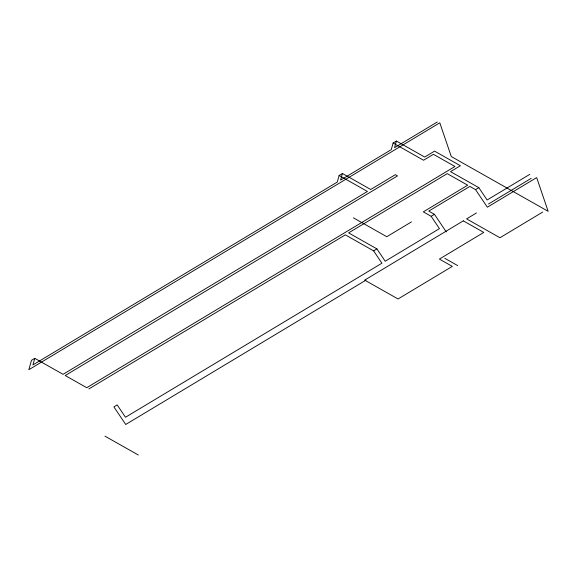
<?xml version="1.0" encoding="UTF-8"?>
<svg xmlns="http://www.w3.org/2000/svg" width="577" height="577" viewBox="0 0 577 577"><rect width="100%" height="100%" fill="white"/><g stroke="black" fill="none" stroke-linecap="round" stroke-linejoin="round"><path stroke-width="0.87" d="M339.125 175.466L367.419 191.463L63.066 374.322L34.771 358.324L32.925 364.931L337.278 182.072L339.125 175.466L342.413 173.489L370.708 189.487L395.368 174.68L397.517 175.891L65.215 375.54L86.745 387.708L454.95 166.493L433.428 154.319L423.561 160.247L393.117 143.031L391.271 149.638L340.567 180.096L342.413 173.489M529.859 174.319L487.118 199.995L478.823 187.655L450.529 171.657L460.388 165.736L434.56 151.131L424.694 157.052L396.406 141.055L394.553 147.662L437.294 121.985M34.771 358.324L31.483 360.3L28.85 369.706L439.797 122.807L451.279 156.54L548.15 211.312L536.668 177.579L487.356 207.208L475.535 189.631L469.844 186.414L428.747 211.103L434.438 214.319L446.259 231.896M393.117 143.031L396.406 141.055M88.894 388.927L345.327 234.868L373.622 250.865L381.916 263.206L125.483 417.265L117.189 404.924L113.9 406.9L125.721 424.477L365.933 280.162M411.444 221.9L386.785 236.714L353.42 217.846M373.622 250.865L376.911 248.889L385.205 261.23L439.45 228.636L431.156 216.296L423.309 211.86L467.695 185.195L447.24 173.634L348.616 232.892L376.911 248.889M431.156 216.296L434.438 214.319M475.535 189.631L478.823 187.655M488.488 204.02L531.229 178.343M476.465 212.956L466.605 218.885L499.971 237.746L542.712 212.069M444.824 258.33L457.741 265.629M104.971 436.154L138.336 455.015M463.317 220.861L364.693 280.112L398.058 298.98L452.303 266.386L439.385 259.087L483.771 232.423L463.317 220.861"/></g></svg>
